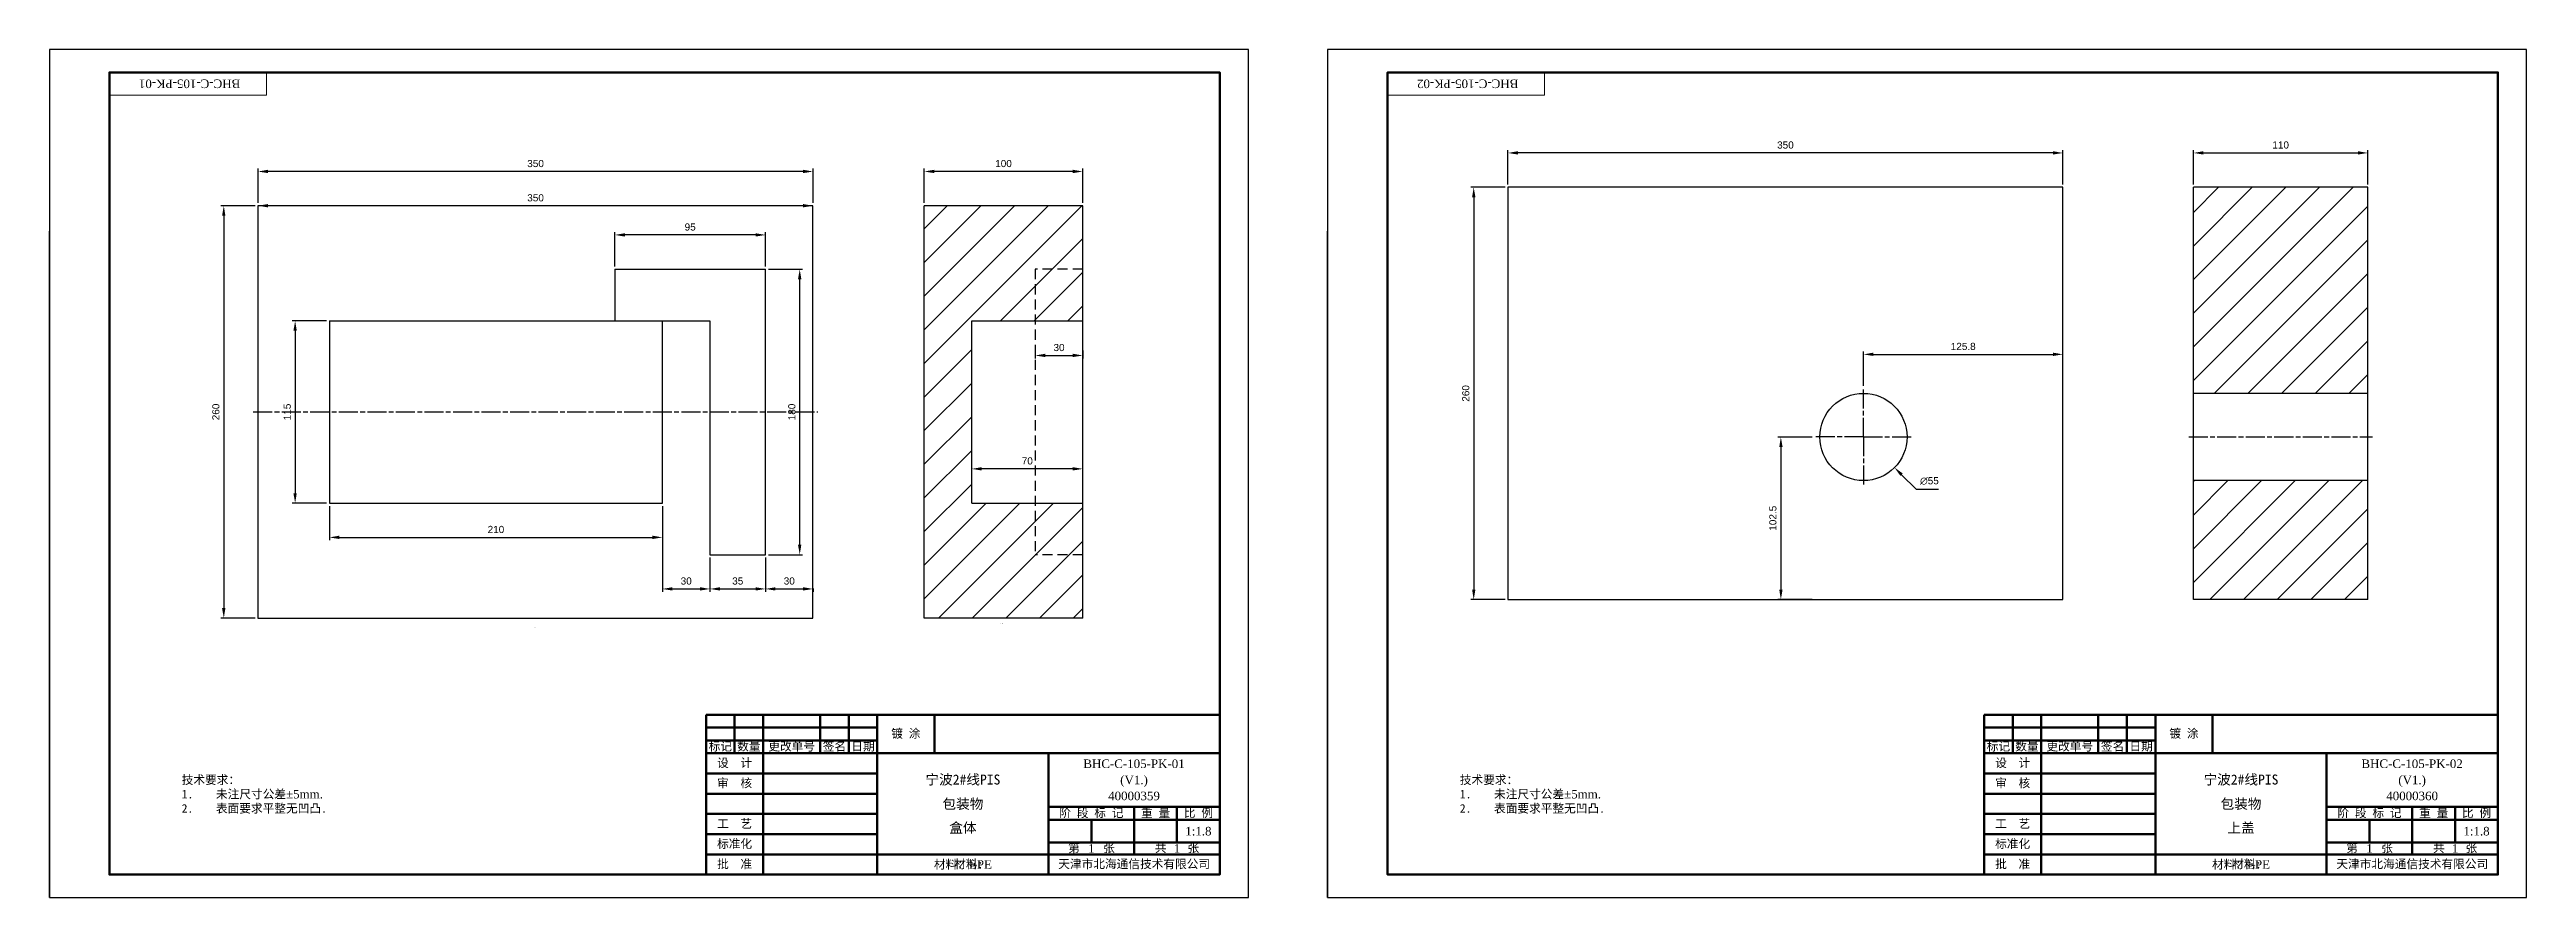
# Model space of a CAD drawing. Header units: millimetres. Extents: x 0 to 1562, y 0 to 535.
import ezdxf
from ezdxf.enums import TextEntityAlignment as Align

# ---------------------------------------------------------------- set-up
doc = ezdxf.new("R2010")
doc.units = ezdxf.units.MM
doc.linetypes.add('AM_ISO08W050', pattern=[18, 12, -1.5, 3, -1.5])
doc.linetypes.add('HIDDEN', pattern=[9.525, 6.35, -3.175])
doc.layers.get('Defpoints').update_dxf_attribs({"lineweight": 50})
doc.layers.add('02___PRT_ALL_AXES', color=7, linetype='Continuous')
doc.layers.add('DEFAULT_2', color=8, linetype='HIDDEN')
for name, color, linetype, lineweight in [('AM_0', 7, 'Continuous', 50), ('AM_5', 3, 'Continuous', 25), ('AM_6', 2, 'Continuous', 35), ('AM_6 @ 1', 2, 'Continuous', 35), ('AM_7', 4, 'AM_ISO08W050', 25), ('AM_8', 1, 'Continuous', 25)]:
    doc.layers.add(name, color=color, linetype=linetype, lineweight=lineweight)
doc.styles.add('fs', font='SIMFANG.TTF')
doc.styles.get("Standard").update_dxf_attribs({"font": 'ARIAL.TTF'})
doc.styles.add('tnr', font='TIMES.TTF')
doc.dimstyles.new('AM_ISO$0', dxfattribs={"dimtxt": 2.5, "dimasz": 3.5, "dimexe": 1, "dimexo": 1, "dimgap": 1.5, "dimtad": 1, "dimdsep": 46, "dimtxsty": 'Standard', "dimcen": 0, "dimclrd": 256, "dimclre": 256, "dimclrt": 2, "dimadec": 0, "dimazin": 2, "dimtp": 0.1, "dimtm": 0.1, "dimtfac": 0.71, "dimtmove": 0, "dimatfit": 3, "dimfxl": 1, "dimlwd": -1, "dimlwe": -1, "dimarcsym": 1})
doc.dimstyles.new('AM_ISO$3', dxfattribs={"dimtxt": 2.5, "dimasz": 3.5, "dimexe": 1, "dimexo": 1, "dimgap": 1.5, "dimtad": 1, "dimtoh": 1, "dimdsep": 46, "dimtxsty": 'Standard', "dimcen": 0, "dimclrd": 256, "dimclre": 256, "dimclrt": 2, "dimadec": 0, "dimazin": 2, "dimtp": 0.1, "dimtm": 0.1, "dimtfac": 0.71, "dimtofl": 0, "dimtmove": 0, "dimatfit": 0, "dimfxl": 1, "dimlwd": -1, "dimlwe": -1, "dimarcsym": 1})

# ---------------------------------------------------------------- blocks, each defined once
blk = doc.blocks.new('BH-BORDER-A3')
at = {"color": 0, "lineweight": 13, "ltscale": 0.4}
for p in [(76, 289), (21, 281)]:
    blk.add_line(p, (76, 281), dxfattribs=at)
at = {"lineweight": 100, "ltscale": 0.4}
blk.add_lwpolyline([(410, 8), (21, 8), (21, 289), (410, 289)], close=True, dxfattribs=at)
at = {"layer": 'AM_8', "ltscale": 0.4}
blk.add_lwpolyline([(0, 0), (420, 0), (420, 297), (0, 297)], close=True, dxfattribs=at)
at = {"layer": 'AM_6', "color": 2, "ltscale": 0.4, "style": 'tnr'}
blk.add_attdef('TBA-2477AF-ME-00-00-00', text='', height=3, rotation=180, dxfattribs=at).set_placement((49.05, 285), align=Align.MIDDLE_CENTER)
blk = doc.blocks.new('*U34')
at = {"layer": 'AM_0', "lineweight": 0}
ref = blk.add_blockref('BH-BORDER-A3', (806, 0), dxfattribs=dict(at, xscale=1.8, yscale=1.8, zscale=1.8))
ref.add_attrib('TBA-2477AF-ME-00-00-00', 'BHC-C-105-PK-02', dxfattribs={"layer": 'AM_6 @ 1', "color": 2, "ltscale": 0.4, "height": 5.4, "rotation": 180, "style": 'tnr'}).set_placement((894.3, 513), align=Align.MIDDLE_CENTER)
blk = doc.blocks.new('BH-TITLEBLOCK')
at = {"layer": 'AM_0', "lineweight": 50}
for p, q in [((-180, 56), (0, 56)), ((-180, 56), (-180, 0)), ((-170, 56), (-170, 42.5)), ((-160, 56), (-160, 0)), ((-140, 56), (-140, 42.5)), ((-140, 56), (-140, 42.5)), ((-140, 56), (-140, 42.5)), ((-130, 56), (-130, 42.5)), ((-130, 56), (-130, 42.5)), ((-130, 56), (-130, 42.5)), ((-120, 56), (-120, 0)), ((-100, 56), (-100, 42.5)), ((-180, 51.5), (-120, 51.5)), ((-180, 47), (-120, 47)), ((-180, 42.5), (0, 42.5)), ((-180, 35.42), (-120, 35.42)), ((-60, 42.5), (-60, 0)), ((-180, 28.34), (-120, 28.34)), ((-180, 21.26), (-120, 21.26)), ((-60, 23.7), (0, 23.7)), ((-60, 19.2), (0, 19.2)), ((-45, 19.2), (-45, 11.2)), ((-30, 23.7), (-30, 7.1)), ((-15, 23.7), (-15, 11.2)), ((-180, 14.18), (-120, 14.18)), ((-59.94, 11.2), (0, 11.2)), ((-180, 7.1), (0, 7.1))]:
    blk.add_line(p, q, dxfattribs=at)
at = {"layer": 'AM_0', "lineweight": 100, "ltscale": 0.4}
blk.add_lwpolyline([(0, 56), (0, 0), (-180, 0)], dxfattribs=at)
at = {"layer": 'AM_6', "color": 2, "style": 'fs'}
blk.add_attdef('D.ZN.15.DB//喷涂-RAL9004-亚光//丝印', (-97.09, 47.91), '', height=3, dxfattribs=at)
blk.add_attdef('项目名称', text='', height=3.5, dxfattribs=at).set_placement((-90, 35.04), align=Align.TOP_CENTER)
at = {"layer": 'AM_6', "color": 2, "style": 'tnr'}
for tag, p in [('TBA-2477AF-ME-00-00-00', (-30.06, 37.32)), ('(V1.0)', (-30.06, 31.68)), ('00000000', (-30.05, 26.04))]:
    blk.add_attdef(tag, text='', height=3, dxfattribs=at).set_placement(p, align=Align.CENTER)
at = {"layer": 'AM_6', "color": 2}
for tag, height, style, p in [('产品名称', 3.5, 'fs', (-90, 24.8)), ('1', 3, 'tnr', (-45, 9.15)), ('2', 3, 'tnr', (-15, 9.15)), ('1:1', 3, 'tnr', (-7.5, 15.2)), ('AL', 3, 'tnr', (-90, 3.55))]:
    blk.add_attdef(tag, text='', height=height, dxfattribs=dict(at, style=style)).set_placement(p, align=Align.MIDDLE_CENTER)
at = {"layer": 'AM_6', "color": 2, "style": 'fs'}
blk.add_attdef('零件名称', text='', height=3.5, dxfattribs=at).set_placement((-90, 13.62), align=Align.BOTTOM_CENTER)
at = {"layer": 'AM_8', "linetype": 'ByBlock', "ltscale": 0.4, "char_height": 3, "attachment_point": 5}
for s, insert, width in [('{\\fFangSong_GB2312|b0|i0|c134|p49;标记}', (-175, 44.75), 10), ('{\\fFangSong_GB2312|b0|i0|c134|p49;数量}', (-165, 44.75), 10), ('{\\fFangSong_GB2312|b0|i0|c134|p49;更改单号}', (-150, 44.75), 20), ('{\\fFangSong_GB2312|b0|i0|c134|p49;签名}', (-135, 44.75), 9.9978), ('{\\fFangSong_GB2312|b0|i0|c134|p49;日期}', (-125, 44.75), 10.0022), ('{\\fFangSong_GB2312|b0|i0|c134|p49;镀 涂}', (-110, 49.25), 20.003), ('{\\fFangSong_GB2312|b0|i0|c134|p49;设  计}', (-170, 38.96), 20), ('{\\fFangSong_GB2312|b0|i0|c134|p49;审  核}', (-170, 31.88), 20), ('{\\fFangSong_GB2312|b0|i0|c134|p49;工  艺}', (-170, 17.72), 20), ('{\\fFangSong_GB2312|b0|i0|c134|p49;阶 段 标 记}', (-45, 21.45), 30), ('{\\fFangSong_GB2312|b0|i0|c134|p49;重 量}', (-22.5, 21.45), 15), ('{\\fFangSong_GB2312|b0|i0|c134|p49;比 例}', (-7.5, 21.45), 15), ('{\\fFangSong_GB2312|b0|i0|c134|p49;标准化}', (-170, 10.64), 20), ('{\\fFangSong_GB2312|b0|i0|c134|p49;第    张}', (-44.97, 9.15), 29.9401), ('{\\fFangSong_GB2312|b0|i0|c134|p49;共   } {\\fFangSong_GB2312|b0|i0|c134|p49;张}', (-15, 9.17), 30), ('{\\fFangSong_GB2312|b0|i0|c134|p49;批  准}', (-170, 3.55), 20), ('{\\fFangSong_GB2312|b0|i0|c134|p49;  材料:}', (-90, 3.55), 60), ('{\\fFangSong_GB2312|b0|i0|c134|p49;天津市北海通信技术有限公司}', (-30, 3.55), 60)]:
    blk.add_mtext(s, dxfattribs=dict(at, insert=insert, width=width))
blk = doc.blocks.new('*U35')
at = {"layer": 'AM_0', "lineweight": 0}
ref = blk.add_blockref('BH-TITLEBLOCK', (1544, 14.4), dxfattribs=dict(at, xscale=1.8, yscale=1.8, zscale=1.8))
ref.add_attrib('产品名称', '包装物', dxfattribs={"layer": 'AM_6 @ 1', "color": 2, "height": 6.3, "style": 'fs'}).set_placement((1382, 59), align=Align.MIDDLE_CENTER)
ref.add_attrib('项目名称', '宁波2#线PIS', dxfattribs={"layer": 'AM_6 @ 1', "color": 2, "height": 6.3, "style": 'fs'}).set_placement((1382, 77.5), align=Align.TOP_CENTER)
ref.add_attrib('零件名称', '上盖', dxfattribs={"layer": 'AM_6 @ 1', "color": 2, "height": 6.3, "style": 'fs'}).set_placement((1382, 38.9), align=Align.BOTTOM_CENTER)
ref.add_attrib('(V1.0)', '(V1.)', dxfattribs={"layer": 'AM_6 @ 1', "color": 2, "height": 5.4, "style": 'tnr'}).set_placement((1489.9, 71.4), align=Align.CENTER)
ref.add_attrib('00000000', '40000360', dxfattribs={"layer": 'AM_6 @ 1', "color": 2, "height": 5.4, "style": 'tnr'}).set_placement((1489.9, 61.3), align=Align.CENTER)
ref.add_attrib('TBA-2477AF-ME-00-00-00', 'BHC-C-105-PK-02', dxfattribs={"layer": 'AM_6 @ 1', "color": 2, "height": 5.4, "style": 'tnr'}).set_placement((1489.9, 81.6), align=Align.CENTER)
ref.add_attrib('1:1', '1:1.8', dxfattribs={"layer": 'AM_6 @ 1', "color": 2, "height": 5.4, "style": 'tnr'}).set_placement((1530.5, 41.8), align=Align.MIDDLE_CENTER)
ref.add_attrib('1', '1', dxfattribs={"layer": 'AM_6 @ 1', "color": 2, "height": 5.4, "style": 'tnr'}).set_placement((1463, 30.9), align=Align.MIDDLE_CENTER)
ref.add_attrib('2', '1', dxfattribs={"layer": 'AM_6 @ 1', "color": 2, "height": 5.4, "style": 'tnr'}).set_placement((1517, 30.9), align=Align.MIDDLE_CENTER)
ref.add_attrib('AL', '材料：EPE', dxfattribs={"layer": 'AM_6 @ 1', "color": 2, "height": 5.4, "style": 'tnr'}).set_placement((1382, 20.8), align=Align.MIDDLE_CENTER)
blk = doc.blocks.new('*U36')
at = {"layer": 'AM_0', "lineweight": 0}
ref = blk.add_blockref('BH-BORDER-A3', (0, 0), dxfattribs=dict(at, xscale=1.8, yscale=1.8, zscale=1.8))
ref.add_attrib('TBA-2477AF-ME-00-00-00', 'BHC-C-105-PK-01', dxfattribs={"layer": 'AM_6 @ 1', "color": 2, "ltscale": 0.4, "height": 5.4, "rotation": 180, "style": 'tnr'}).set_placement((88.3, 513), align=Align.MIDDLE_CENTER)
blk = doc.blocks.new('*U37')
at = {"layer": 'AM_0', "lineweight": 0}
ref = blk.add_blockref('BH-TITLEBLOCK', (738, 14.4), dxfattribs=dict(at, xscale=1.8, yscale=1.8, zscale=1.8))
ref.add_attrib('产品名称', '包装物', dxfattribs={"layer": 'AM_6 @ 1', "color": 2, "height": 6.3, "style": 'fs'}).set_placement((576, 59), align=Align.MIDDLE_CENTER)
ref.add_attrib('项目名称', '宁波2#线PIS', dxfattribs={"layer": 'AM_6 @ 1', "color": 2, "height": 6.3, "style": 'fs'}).set_placement((576, 77.5), align=Align.TOP_CENTER)
ref.add_attrib('零件名称', '盒体', dxfattribs={"layer": 'AM_6 @ 1', "color": 2, "height": 6.3, "style": 'fs'}).set_placement((576, 38.9), align=Align.BOTTOM_CENTER)
ref.add_attrib('(V1.0)', '(V1.)', dxfattribs={"layer": 'AM_6 @ 1', "color": 2, "height": 5.4, "style": 'tnr'}).set_placement((683.9, 71.4), align=Align.CENTER)
ref.add_attrib('00000000', '40000359', dxfattribs={"layer": 'AM_6 @ 1', "color": 2, "height": 5.4, "style": 'tnr'}).set_placement((683.9, 61.3), align=Align.CENTER)
ref.add_attrib('TBA-2477AF-ME-00-00-00', 'BHC-C-105-PK-01', dxfattribs={"layer": 'AM_6 @ 1', "color": 2, "height": 5.4, "style": 'tnr'}).set_placement((683.9, 81.6), align=Align.CENTER)
ref.add_attrib('1:1', '1:1.8', dxfattribs={"layer": 'AM_6 @ 1', "color": 2, "height": 5.4, "style": 'tnr'}).set_placement((724.5, 41.8), align=Align.MIDDLE_CENTER)
ref.add_attrib('1', '1', dxfattribs={"layer": 'AM_6 @ 1', "color": 2, "height": 5.4, "style": 'tnr'}).set_placement((657, 30.9), align=Align.MIDDLE_CENTER)
ref.add_attrib('2', '1', dxfattribs={"layer": 'AM_6 @ 1', "color": 2, "height": 5.4, "style": 'tnr'}).set_placement((711, 30.9), align=Align.MIDDLE_CENTER)
ref.add_attrib('AL', '材料：EPE', dxfattribs={"layer": 'AM_6 @ 1', "color": 2, "height": 5.4, "style": 'tnr'}).set_placement((576, 20.8), align=Align.MIDDLE_CENTER)
blk = doc.blocks.new('*D9')
at = {"layer": 'AM_5', "linetype": 'ByBlock', "transparency": 16777216}
for p, q in [((1352, 449.6), (1352, 471.2)), ((1358.3, 469.4), (1455.7, 469.4)), ((1462, 449.6), (1462, 471.2))]:
    blk.add_line(p, q, dxfattribs=at)
at = {"layer": 'AM_5', "transparency": 16777216}
for points in [[(1358.3, 470.5), (1358.3, 468.4), (1352, 469.4)], [(1455.7, 470.5), (1455.7, 468.4), (1462, 469.4)]]:
    blk.add_solid(points, dxfattribs=at)
at = {"layer": 'Defpoints', "color": 0, "transparency": 16777216}
for p in [(1462, 469.4), (1352, 447.8), (1462, 447.8)]:
    blk.add_point(p, dxfattribs=at)
at = {"layer": 'AM_5', "color": 2, "transparency": 16777216, "insert": (1407, 474.4), "char_height": 4.5, "attachment_point": 5}
blk.add_mtext('110', dxfattribs=at)
blk = doc.blocks.new('*D10')
at = {"layer": 'AM_5', "linetype": 'ByBlock', "transparency": 16777216}
for p, q in [((919.7, 449.6), (919.7, 471.2)), ((1263.4, 469.4), (926, 469.4)), ((1269.7, 449.6), (1269.7, 471.2))]:
    blk.add_line(p, q, dxfattribs=at)
at = {"layer": 'AM_5', "transparency": 16777216}
for points in [[(926, 470.5), (926, 468.4), (919.7, 469.4)], [(1263.4, 470.5), (1263.4, 468.4), (1269.7, 469.4)]]:
    blk.add_solid(points, dxfattribs=at)
at = {"layer": 'Defpoints', "color": 0, "transparency": 16777216}
for p in [(919.7, 469.4), (919.7, 447.8), (1269.7, 447.8)]:
    blk.add_point(p, dxfattribs=at)
at = {"layer": 'AM_5', "color": 2, "transparency": 16777216, "insert": (1094.7, 474.4), "char_height": 4.5, "attachment_point": 5}
blk.add_mtext('350', dxfattribs=at)
blk = doc.blocks.new('*D11')
at = {"layer": 'AM_5', "linetype": 'ByBlock', "transparency": 16777216}
for p, q in [((917.9, 447.8), (896.3, 447.8)), ((898.1, 441.5), (898.1, 194.1)), ((917.9, 187.8), (896.3, 187.8))]:
    blk.add_line(p, q, dxfattribs=at)
at = {"layer": 'AM_5', "transparency": 16777216}
for points in [[(897.1, 441.5), (899.2, 441.5), (898.1, 447.8)], [(897.1, 194.1), (899.2, 194.1), (898.1, 187.8)]]:
    blk.add_solid(points, dxfattribs=at)
at = {"layer": 'Defpoints', "color": 0, "transparency": 16777216}
for p in [(919.7, 447.8), (898.1, 187.8), (919.7, 187.8)]:
    blk.add_point(p, dxfattribs=at)
at = {"layer": 'AM_5', "color": 2, "transparency": 16777216, "insert": (893.1, 317.8), "char_height": 4.5, "attachment_point": 5, "rotation": 90}
blk.add_mtext('260', dxfattribs=at)
blk = doc.blocks.new('*D12')
at = {"layer": 'AM_5', "linetype": 'ByBlock', "transparency": 16777216}
for p, q in [((551.6, 437.9), (551.6, 459.5)), ((645.3, 457.7), (557.9, 457.7)), ((651.6, 437.9), (651.6, 459.5))]:
    blk.add_line(p, q, dxfattribs=at)
at = {"layer": 'AM_5', "transparency": 16777216}
for points in [[(557.9, 458.8), (557.9, 456.7), (551.6, 457.7)], [(645.3, 458.8), (645.3, 456.7), (651.6, 457.7)]]:
    blk.add_solid(points, dxfattribs=at)
at = {"layer": 'Defpoints', "color": 0, "transparency": 16777216}
for p in [(551.6, 457.7), (551.6, 436.1), (651.6, 436.1)]:
    blk.add_point(p, dxfattribs=at)
at = {"layer": 'AM_5', "color": 2, "transparency": 16777216, "insert": (601.6, 462.7), "char_height": 4.5, "attachment_point": 5}
blk.add_mtext('100', dxfattribs=at)
blk = doc.blocks.new('*D13')
at = {"layer": 'AM_5', "linetype": 'ByBlock', "transparency": 16777216}
for p, q in [((581.6, 250.4), (581.6, 272)), ((645.3, 270.2), (587.9, 270.2)), ((651.6, 250.4), (651.6, 272))]:
    blk.add_line(p, q, dxfattribs=at)
at = {"layer": 'AM_5', "transparency": 16777216}
for points in [[(587.9, 271.3), (587.9, 269.2), (581.6, 270.2)], [(645.3, 271.3), (645.3, 269.2), (651.6, 270.2)]]:
    blk.add_solid(points, dxfattribs=at)
at = {"layer": 'Defpoints', "color": 0, "transparency": 16777216}
for p in [(581.6, 270.2), (581.6, 248.6), (651.6, 248.6)]:
    blk.add_point(p, dxfattribs=at)
at = {"layer": 'AM_5', "color": 2, "transparency": 16777216, "insert": (616.6, 275.2), "char_height": 4.5, "attachment_point": 5}
blk.add_mtext('70', dxfattribs=at)
blk = doc.blocks.new('*D14')
at = {"layer": 'AM_5', "linetype": 'ByBlock', "transparency": 16777216}
for p, q in [((621.6, 344.9), (621.6, 339.9)), ((651.6, 344.9), (651.6, 339.9)), ((627.9, 341.7), (645.3, 341.7))]:
    blk.add_line(p, q, dxfattribs=at)
at = {"layer": 'AM_5', "transparency": 16777216}
for points in [[(627.9, 342.8), (627.9, 340.7), (621.6, 341.7)], [(645.3, 342.8), (645.3, 340.7), (651.6, 341.7)]]:
    blk.add_solid(points, dxfattribs=at)
at = {"layer": 'Defpoints', "color": 0, "transparency": 16777216}
for p in [(621.6, 346.7), (651.6, 346.7), (651.6, 341.7)]:
    blk.add_point(p, dxfattribs=at)
at = {"layer": 'AM_5', "color": 2, "transparency": 16777216, "insert": (636.6, 346.7), "char_height": 4.5, "attachment_point": 5}
blk.add_mtext('30', dxfattribs=at)
blk = doc.blocks.new('*D15')
at = {"layer": 'AM_5', "linetype": 'ByBlock', "transparency": 16777216}
blk.add_line((475.2, 436.1), (137.8, 436.1), dxfattribs=at)
at = {"layer": 'AM_5', "transparency": 16777216}
for points in [[(137.8, 437.2), (137.8, 435.1), (131.5, 436.1)], [(475.2, 437.2), (475.2, 435.1), (481.5, 436.1)]]:
    blk.add_solid(points, dxfattribs=at)
at = {"layer": 'Defpoints', "color": 0, "transparency": 16777216}
for p in [(131.5, 436.1), (131.5, 436.1), (481.5, 436.1)]:
    blk.add_point(p, dxfattribs=at)
at = {"layer": 'AM_5', "color": 2, "transparency": 16777216, "insert": (306.5, 441.1), "char_height": 4.5, "attachment_point": 5}
blk.add_mtext('350', dxfattribs=at)
blk = doc.blocks.new('*D16')
at = {"layer": 'AM_5', "linetype": 'ByBlock', "transparency": 16777216}
for p, q in [((131.5, 437.9), (131.5, 459.5)), ((475.2, 457.7), (137.8, 457.7)), ((481.5, 437.9), (481.5, 459.5))]:
    blk.add_line(p, q, dxfattribs=at)
at = {"layer": 'AM_5', "transparency": 16777216}
for points in [[(137.8, 458.8), (137.8, 456.7), (131.5, 457.7)], [(475.2, 458.8), (475.2, 456.7), (481.5, 457.7)]]:
    blk.add_solid(points, dxfattribs=at)
at = {"layer": 'Defpoints', "color": 0, "transparency": 16777216}
for p in [(131.5, 457.7), (131.5, 436.1), (481.5, 436.1)]:
    blk.add_point(p, dxfattribs=at)
at = {"layer": 'AM_5', "color": 2, "transparency": 16777216, "insert": (306.5, 462.7), "char_height": 4.5, "attachment_point": 5}
blk.add_mtext('350', dxfattribs=at)
blk = doc.blocks.new('*D17')
at = {"layer": 'AM_5', "linetype": 'ByBlock', "transparency": 16777216}
for p, q in [((129.7, 436.1), (108.1, 436.1)), ((109.9, 429.8), (109.9, 182.4)), ((129.7, 176.1), (108.1, 176.1))]:
    blk.add_line(p, q, dxfattribs=at)
at = {"layer": 'AM_5', "transparency": 16777216}
for points in [[(108.8, 429.8), (110.9, 429.8), (109.9, 436.1)], [(108.8, 182.4), (110.9, 182.4), (109.9, 176.1)]]:
    blk.add_solid(points, dxfattribs=at)
at = {"layer": 'Defpoints', "color": 0, "transparency": 16777216}
for p in [(131.5, 436.1), (109.9, 176.1), (131.5, 176.1)]:
    blk.add_point(p, dxfattribs=at)
at = {"layer": 'AM_5', "color": 2, "transparency": 16777216, "insert": (104.9, 306.1), "char_height": 4.5, "attachment_point": 5, "rotation": 90}
blk.add_mtext('260', dxfattribs=at)
blk = doc.blocks.new('*D18')
at = {"layer": 'AM_5', "linetype": 'ByBlock', "transparency": 16777216}
for p, q in [((174.7, 363.6), (153.1, 363.6)), ((154.9, 357.3), (154.9, 254.9)), ((174.7, 248.6), (153.1, 248.6))]:
    blk.add_line(p, q, dxfattribs=at)
at = {"layer": 'AM_5', "transparency": 16777216}
for points in [[(153.8, 357.3), (155.9, 357.3), (154.9, 363.6)], [(153.8, 254.9), (155.9, 254.9), (154.9, 248.6)]]:
    blk.add_solid(points, dxfattribs=at)
at = {"layer": 'Defpoints', "color": 0, "transparency": 16777216}
for p in [(176.5, 363.6), (154.9, 248.6), (176.5, 248.6)]:
    blk.add_point(p, dxfattribs=at)
at = {"layer": 'AM_5', "color": 2, "transparency": 16777216, "insert": (149.9, 306.1), "char_height": 4.5, "attachment_point": 5, "rotation": 90}
blk.add_mtext('115', dxfattribs=at)
blk = doc.blocks.new('*D19')
at = {"layer": 'AM_5', "linetype": 'ByBlock', "transparency": 16777216}
for p, q in [((176.5, 246.8), (176.5, 225.2)), ((386.5, 246.8), (386.5, 225.2)), ((182.8, 227), (380.2, 227))]:
    blk.add_line(p, q, dxfattribs=at)
at = {"layer": 'AM_5', "transparency": 16777216}
for points in [[(182.8, 228.1), (182.8, 226), (176.5, 227)], [(380.2, 228.1), (380.2, 226), (386.5, 227)]]:
    blk.add_solid(points, dxfattribs=at)
at = {"layer": 'Defpoints', "color": 0, "transparency": 16777216}
for p in [(176.5, 248.6), (386.5, 248.6), (386.5, 227)]:
    blk.add_point(p, dxfattribs=at)
at = {"layer": 'AM_5', "color": 2, "transparency": 16777216, "insert": (281.5, 232), "char_height": 4.5, "attachment_point": 5}
blk.add_mtext('210', dxfattribs=at)
blk = doc.blocks.new('*D20')
at = {"layer": 'AM_5', "linetype": 'ByBlock', "transparency": 16777216}
for p, q in [((416.5, 214.3), (416.5, 192.7)), ((451.5, 214.3), (451.5, 192.7)), ((422.8, 194.5), (445.2, 194.5))]:
    blk.add_line(p, q, dxfattribs=at)
at = {"layer": 'AM_5', "transparency": 16777216}
for points in [[(422.8, 195.6), (422.8, 193.5), (416.5, 194.5)], [(445.2, 195.6), (445.2, 193.5), (451.5, 194.5)]]:
    blk.add_solid(points, dxfattribs=at)
at = {"layer": 'Defpoints', "color": 0, "transparency": 16777216}
for p in [(416.5, 216.1), (451.5, 216.1), (451.5, 194.5)]:
    blk.add_point(p, dxfattribs=at)
at = {"layer": 'AM_5', "color": 2, "transparency": 16777216, "insert": (434, 199.5), "char_height": 4.5, "attachment_point": 5}
blk.add_mtext('35', dxfattribs=at)
blk = doc.blocks.new('*D21')
at = {"layer": 'AM_5', "linetype": 'ByBlock', "transparency": 16777216}
for p, q in [((453.3, 396.1), (474.9, 396.1)), ((473.1, 222.4), (473.1, 389.8)), ((453.3, 216.1), (474.9, 216.1))]:
    blk.add_line(p, q, dxfattribs=at)
at = {"layer": 'AM_5', "transparency": 16777216}
for points in [[(472, 389.8), (474.1, 389.8), (473.1, 396.1)], [(472, 222.4), (474.1, 222.4), (473.1, 216.1)]]:
    blk.add_solid(points, dxfattribs=at)
at = {"layer": 'Defpoints', "color": 0, "transparency": 16777216}
for p in [(451.5, 396.1), (473.1, 396.1), (451.5, 216.1)]:
    blk.add_point(p, dxfattribs=at)
at = {"layer": 'AM_5', "color": 2, "transparency": 16777216, "insert": (468.1, 306.1), "char_height": 4.5, "attachment_point": 5, "rotation": 90}
blk.add_mtext('180', dxfattribs=at)
blk = doc.blocks.new('*D22')
at = {"layer": 'AM_5', "linetype": 'ByBlock', "transparency": 16777216}
for p, q in [((1167.9, 266.5), (1177.1, 257.4)), ((1177.1, 257.4), (1191.2, 257.4))]:
    blk.add_line(p, q, dxfattribs=at)
at = {"layer": 'AM_5', "transparency": 16777216}
blk.add_solid([(1168.7, 267.3), (1167.2, 265.8), (1163.5, 271)], dxfattribs=at)
at = {"layer": 'Defpoints', "color": 0, "transparency": 16777216}
for p in [(1124.4, 309.7), (1163.5, 271)]:
    blk.add_point(p, dxfattribs=at)
at = {"layer": 'AM_5', "color": 2, "transparency": 16777216, "insert": (1185.5, 262.6), "char_height": 4.5, "attachment_point": 5}
blk.add_mtext('∅55', dxfattribs=at)
blk = doc.blocks.new('*D23')
at = {"layer": 'AM_5', "linetype": 'ByBlock', "transparency": 16777216}
for p, q in [((1143.9, 322.6), (1143.9, 344.2)), ((1269.7, 322.6), (1269.7, 344.2)), ((1150.2, 342.4), (1263.4, 342.4))]:
    blk.add_line(p, q, dxfattribs=at)
at = {"layer": 'AM_5', "transparency": 16777216}
for points in [[(1150.2, 343.5), (1150.2, 341.4), (1143.9, 342.4)], [(1263.4, 343.5), (1263.4, 341.4), (1269.7, 342.4)]]:
    blk.add_solid(points, dxfattribs=at)
at = {"layer": 'Defpoints', "color": 0, "transparency": 16777216}
for p in [(1269.7, 342.4), (1143.9, 320.8), (1269.7, 320.8)]:
    blk.add_point(p, dxfattribs=at)
at = {"layer": 'AM_5', "color": 2, "transparency": 16777216, "insert": (1206.8, 347.4), "char_height": 4.5, "attachment_point": 5}
blk.add_mtext('125.8', dxfattribs=at)
blk = doc.blocks.new('*D24')
at = {"layer": 'AM_5', "linetype": 'ByBlock', "transparency": 16777216}
for p, q in [((1111.6, 290.3), (1090, 290.3)), ((1091.8, 284), (1091.8, 194.1)), ((1111.6, 187.8), (1090, 187.8))]:
    blk.add_line(p, q, dxfattribs=at)
at = {"layer": 'AM_5', "transparency": 16777216}
for points in [[(1090.8, 284), (1092.9, 284), (1091.8, 290.3)], [(1090.8, 194.1), (1092.9, 194.1), (1091.8, 187.8)]]:
    blk.add_solid(points, dxfattribs=at)
at = {"layer": 'Defpoints', "color": 0, "transparency": 16777216}
for p in [(1113.4, 290.3), (1091.8, 187.8), (1113.4, 187.8)]:
    blk.add_point(p, dxfattribs=at)
at = {"layer": 'AM_5', "color": 2, "transparency": 16777216, "insert": (1086.8, 239.1), "char_height": 4.5, "attachment_point": 5, "rotation": 90}
blk.add_mtext('102.5', dxfattribs=at)
blk = doc.blocks.new('*D25')
at = {"layer": 'AM_5', "linetype": 'ByBlock', "transparency": 16777216}
for p, q in [((386.5, 246.8), (386.5, 192.7)), ((416.5, 214.3), (416.5, 192.7)), ((392.8, 194.5), (410.2, 194.5))]:
    blk.add_line(p, q, dxfattribs=at)
at = {"layer": 'AM_5', "transparency": 16777216}
for points in [[(392.8, 195.6), (392.8, 193.5), (386.5, 194.5)], [(410.2, 195.6), (410.2, 193.5), (416.5, 194.5)]]:
    blk.add_solid(points, dxfattribs=at)
at = {"layer": 'Defpoints', "color": 0, "transparency": 16777216}
for p in [(386.5, 248.6), (416.5, 216.1), (416.5, 194.5)]:
    blk.add_point(p, dxfattribs=at)
at = {"layer": 'AM_5', "color": 2, "transparency": 16777216, "insert": (401.5, 199.5), "char_height": 4.5, "attachment_point": 5}
blk.add_mtext('30', dxfattribs=at)
blk = doc.blocks.new('*D26')
at = {"layer": 'AM_5', "linetype": 'ByBlock', "transparency": 16777216}
for p, q in [((356.5, 397.9), (356.5, 419.5)), ((445.2, 417.7), (362.8, 417.7)), ((451.5, 397.9), (451.5, 419.5))]:
    blk.add_line(p, q, dxfattribs=at)
at = {"layer": 'AM_5', "transparency": 16777216}
for points in [[(362.8, 418.8), (362.8, 416.7), (356.5, 417.7)], [(445.2, 418.8), (445.2, 416.7), (451.5, 417.7)]]:
    blk.add_solid(points, dxfattribs=at)
at = {"layer": 'Defpoints', "color": 0, "transparency": 16777216}
for p in [(356.5, 417.7), (356.5, 396.1), (451.5, 396.1)]:
    blk.add_point(p, dxfattribs=at)
at = {"layer": 'AM_5', "color": 2, "transparency": 16777216, "insert": (404, 422.7), "char_height": 4.5, "attachment_point": 5}
blk.add_mtext('95', dxfattribs=at)
blk = doc.blocks.new('*D27')
at = {"layer": 'AM_5', "linetype": 'ByBlock', "transparency": 16777216}
for p, q in [((451.5, 214.3), (451.5, 192.7)), ((457.8, 194.5), (475.2, 194.5)), ((481.5, 194.7), (481.5, 192.7))]:
    blk.add_line(p, q, dxfattribs=at)
at = {"layer": 'AM_5', "transparency": 16777216}
for points in [[(457.8, 195.6), (457.8, 193.5), (451.5, 194.5)], [(475.2, 195.6), (475.2, 193.5), (481.5, 194.5)]]:
    blk.add_solid(points, dxfattribs=at)
at = {"layer": 'Defpoints', "color": 0, "transparency": 16777216}
for p in [(451.5, 216.1), (481.5, 196.5), (481.5, 194.5)]:
    blk.add_point(p, dxfattribs=at)
at = {"layer": 'AM_5', "color": 2, "transparency": 16777216, "insert": (466.5, 199.5), "char_height": 4.5, "attachment_point": 5}
blk.add_mtext('30', dxfattribs=at)

msp = doc.modelspace()

# ---------------------------------------------------------------- hatches: boundary and pattern name
at = {"linetype": 'Continuous'}
h = msp.add_hatch(dxfattribs=at)
h.set_pattern_fill('XSEC0001', color=2, scale=15, angle=45, style=0, pattern_type=0)
h.set_pattern_definition([(45, (904.383, 90.405), (-10.6066, 10.6066), [])])
edge = h.paths.add_edge_path()
edge.add_line((1351.986, 187.821), (1351.986, 262.821))
edge.add_line((1461.986, 262.821), (1351.986, 262.821))
edge.add_line((1461.986, 187.821), (1461.986, 262.821))
edge.add_line((1461.986, 187.821), (1351.986, 187.821))
edge = h.paths.add_edge_path()
edge.add_line((1351.986, 317.821), (1351.986, 447.821))
edge.add_line((1461.986, 447.821), (1351.986, 447.821))
edge.add_line((1461.986, 317.821), (1461.986, 447.821))
edge.add_line((1461.986, 317.821), (1351.986, 317.821))
h = msp.add_hatch(dxfattribs=at)
h.set_pattern_fill('XSEC0001', color=2, scale=15, angle=45, style=0, pattern_type=0)
h.set_pattern_definition([(45, (113.693, 89.784), (-10.6066, 10.6066), [])])
edge = h.paths.add_edge_path()
edge.add_line((551.572, 176.115), (551.572, 436.115))
edge.add_line((651.572, 436.115), (551.572, 436.115))
edge.add_line((651.572, 363.615), (651.572, 436.115))
edge.add_line((581.572, 363.615), (651.572, 363.615))
edge.add_line((581.572, 248.615), (581.572, 363.615))
edge.add_line((581.572, 248.615), (651.572, 248.615))
edge.add_line((651.572, 176.115), (651.572, 248.615))
edge.add_line((651.572, 176.115), (551.572, 176.115))

# ---------------------------------------------------------------- linework, layer by layer
at = {"color": 7, "linetype": 'Continuous'}
for p, q in [((919.704, 447.821), (919.704, 187.821)), ((1269.704, 447.821), (919.704, 447.821)), ((1269.704, 187.821), (1269.704, 447.821)), ((1351.986, 187.821), (1351.986, 447.821)), ((1461.986, 447.821), (1351.986, 447.821)), ((1461.986, 187.821), (1461.986, 447.821)), ((131.451, 436.115), (131.451, 176.115)), ((481.451, 436.115), (131.451, 436.115)), ((481.451, 176.115), (481.451, 436.115)), ((551.572, 176.115), (551.572, 436.115)), ((651.572, 436.115), (551.572, 436.115)), ((651.572, 176.115), (651.572, 436.115)), ((0, 0), (0, 420)), ((806, 0), (806, 420)), ((356.451, 396.115), (356.451, 363.615)), ((356.451, 396.115), (451.451, 396.115)), ((451.451, 216.115), (451.451, 396.115)), ((176.451, 363.615), (176.451, 248.615)), ((176.451, 363.615), (416.451, 363.615)), ((386.451, 248.615), (386.451, 363.615)), ((416.451, 363.615), (416.451, 216.115)), ((581.572, 248.615), (581.572, 363.615)), ((581.572, 363.615), (651.572, 363.615)), ((1461.986, 317.821), (1351.986, 317.821)), ((1461.986, 262.821), (1351.986, 262.821)), ((176.451, 248.615), (386.451, 248.615)), ((581.572, 248.615), (651.572, 248.615)), ((416.451, 216.115), (451.451, 216.115)), ((919.704, 187.821), (1269.704, 187.821)), ((1461.986, 187.821), (1351.986, 187.821)), ((131.451, 176.115), (481.451, 176.115)), ((651.572, 176.115), (551.572, 176.115)), ((806, 0), (1400, 0))]:
    msp.add_line(p, q, dxfattribs=at)
at = {"layer": '02___PRT_ALL_AXES', "color": 7, "linetype": 'Continuous'}
msp.add_circle((1143.904, 290.321), 27.5, dxfattribs=at)
at = {"layer": 'AM_7'}
for p, q in [((1143.904, 290.321), (1143.904, 320.821)), ((128.451, 306.115), (484.451, 306.115)), ((1143.904, 290.321), (1113.404, 290.321)), ((1143.904, 290.321), (1174.404, 290.321)), ((1143.904, 290.321), (1143.904, 259.821)), ((1348.986, 290.321), (1464.986, 290.321))]:
    msp.add_line(p, q, dxfattribs=at)
at = {"layer": 'DEFAULT_2', "color": 8, "linetype": 'HIDDEN'}
for p, q in [((621.572, 396.115), (621.572, 216.115)), ((651.572, 396.115), (621.572, 396.115)), ((651.572, 216.115), (621.572, 216.115))]:
    msp.add_line(p, q, dxfattribs=at)

# ---------------------------------------------------------------- block references
at = {"layer": 'AM_5'}
for name in ['*U36', '*U34', '*U37', '*U35']:
    msp.add_blockref(name, (0, 0), dxfattribs=at)

# ---------------------------------------------------------------- texts
at = {"color": 2, "linetype": 'Continuous', "attachment_point": 3, "line_spacing_factor": 0.9}
for s, insert, char_height, width in [('剖面 XSEC0001-XSEC0001', (601.572, 173.067), 0.15625, 3.75), ('比例 1.000', (306.451, 170.124), 0.1562, 1.5)]:
    msp.add_mtext(s, dxfattribs=dict(at, insert=insert, char_height=char_height, width=width))
at = {"layer": 'AM_6 @ 1', "char_height": 5.4, "attachment_point": 1, "style": 'tnr'}
for insert in [(83.335, 76.837), (889.335, 76.837)]:
    msp.add_mtext_dynamic_manual_height_columns('{\\fFangSong_GB2312|b0|i0|c134|p49;技术要求：\\P\\pi-16.2,l16.2,t16.2;1.^I未注尺寸公差}±5mm.\\P{\\fFangSong_GB2312|b0|i0|c134|p49;2.^I表面要求平整无凹凸.}', width=231.75299, gutter_width=12.5, heights=[0], dxfattribs=dict(at, insert=insert))

# ---------------------------------------------------------------- dimensions: what is measured, and where the dimension line sits
at = {"layer": 'AM_5'}
for base, p1, p2, picture, middle in [((919.704, 469.421), (1269.704, 447.821), (919.704, 447.821), '*D10', (1094.704, 474.42)), ((131.451, 457.715), (481.451, 436.115), (131.451, 436.115), '*D16', (306.451, 462.714)), ((356.451, 417.715), (451.451, 396.115), (356.451, 396.115), '*D26', (403.951, 422.713)), ((1269.704, 342.421), (1143.904, 320.821), (1269.704, 320.821), '*D23', (1206.804, 347.418)), ((581.572, 270.215), (651.572, 248.615), (581.572, 248.615), '*D13', (616.572, 275.213))]:
    dim = msp.add_linear_dim(base=base, p1=p1, p2=p2, dimstyle='AM_ISO$0', override={"dimscale": 1.8}, dxfattribs=at)
    dim.commit()
    dim.dimension.update_dxf_attribs({"geometry": picture, "text_midpoint": middle})
for base, p1, p2, angle, picture, middle in [((1461.986, 469.421), (1351.986, 447.821), (1461.986, 447.821), 0, '*D9', (1406.986, 474.418)), ((551.572, 457.715), (651.572, 436.115), (551.572, 436.115), 0, '*D12', (601.572, 462.713)), ((131.451, 436.115), (481.451, 436.115), (131.451, 436.115), 0, '*D15', (306.451, 441.114)), ((898.104, 187.821), (919.704, 447.821), (919.704, 187.821), 90, '*D11', (893.107, 317.821)), ((109.851, 176.115), (131.451, 436.115), (131.451, 176.115), 90, '*D17', (104.853, 306.115)), ((473.051, 396.115), (451.451, 216.115), (451.451, 396.115), 90, '*D21', (468.053, 306.115)), ((154.851, 248.615), (176.451, 363.615), (176.451, 248.615), 90, '*D18', (149.853, 306.115)), ((651.572, 341.747), (621.572, 346.666), (651.572, 346.666), 0, '*D14', (636.572, 346.746)), ((1091.804, 187.821), (1113.404, 290.321), (1113.404, 187.821), 90, '*D24', (1086.807, 239.071)), ((386.451, 227.015), (176.451, 248.615), (386.451, 248.615), 0, '*D19', (281.451, 232.013)), ((416.451, 194.515), (386.451, 248.615), (416.451, 216.115), 0, '*D25', (401.451, 199.514)), ((451.451, 194.515), (416.451, 216.115), (451.451, 216.115), 0, '*D20', (433.951, 199.514)), ((481.451, 194.515), (451.451, 216.115), (481.451, 196.461), 0, '*D27', (466.451, 199.514))]:
    dim = msp.add_linear_dim(base=base, p1=p1, p2=p2, angle=angle, dimstyle='AM_ISO$0', override={"dimscale": 1.8}, dxfattribs=at)
    dim.commit()
    dim.dimension.update_dxf_attribs({"geometry": picture, "text_midpoint": middle})
dim = msp.add_diameter_dim_2p(p1=(1124.355, 309.661), p2=(1163.454, 270.98), dimstyle='AM_ISO$3', override={"dimscale": 1.8}, dxfattribs=at)
dim.commit()
dim.dimension.update_dxf_attribs({"geometry": '*D22', "text_midpoint": (1185.535, 257.433), "dimtype": 163})

doc.saveas('drawing.dxf')
